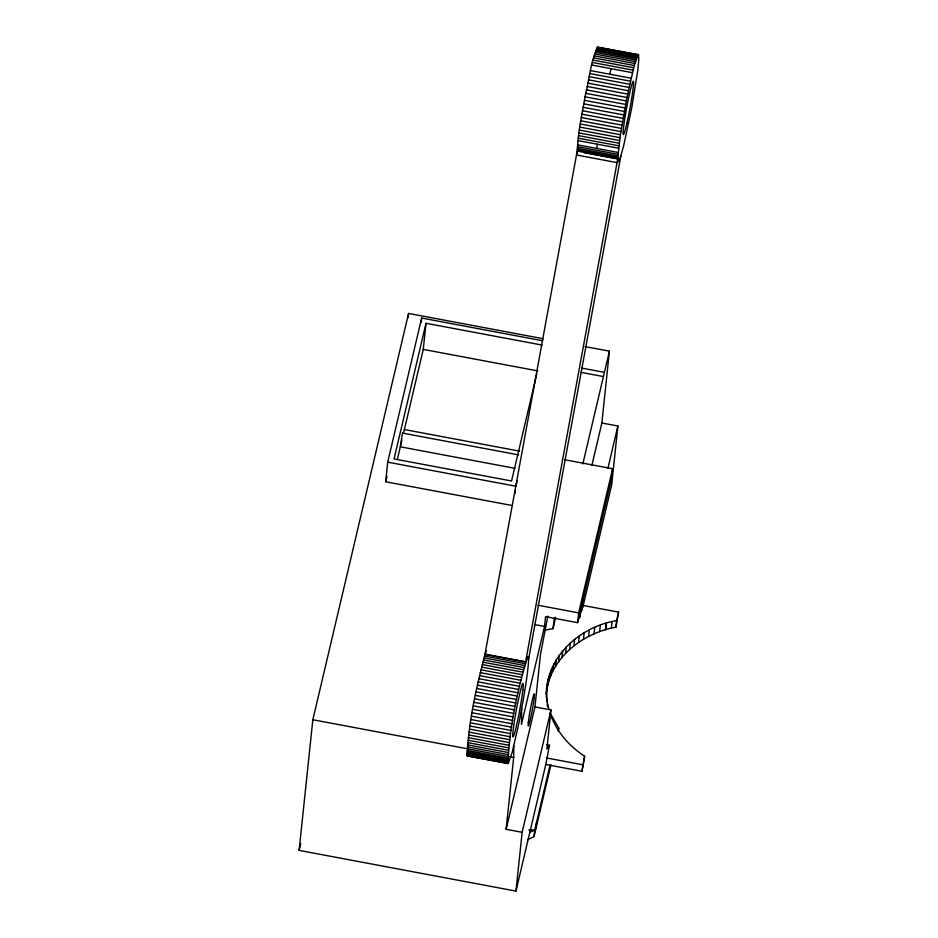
<?xml version="1.0" encoding="UTF-8"?>
<svg xmlns="http://www.w3.org/2000/svg" width="938" height="938" viewBox="0 0 938 938"><rect width="100%" height="100%" fill="white"/><g stroke="black" fill="none" stroke-linecap="round" stroke-linejoin="round"><path stroke-width="1.41" d="M543.419 338.759L408.581 313.433L312.846 719.739L299.116 850.391L515.97 891.1L522.149 832.311L506.121 829.298L513.684 757.435L513.848 745.804M521.692 708.483L521.458 724.429L544.544 626.455L545.576 616.653L577.62 622.668L611.576 478.532L612.608 468.73L564.817 459.761M508.009 763.591C509.381 727.865 516.92 690.907 527.789 656.659A54.451 3.318 -79.4 0 1 528.563 658.406L528.586 659.426A54.451 3.318 -79.4 0 1 528.375 663.776L528.246 664.901A27.225 1.665 -79.4 0 1 527.578 671.268L527.473 672.3A54.451 3.318 -79.4 0 1 522.02 706.677L521.376 710.183A54.451 3.318 -79.4 0 1 517.975 727.372L512.125 752.593L508.244 763.473L467.417 755.969C468.367 720.747 476.785 684.881 486.236 650.726M598.092 47.369C590.799 58.731 589.615 78.909 585.711 93.319C582.381 113.228 577.433 133.219 577.362 153.457M617.79 157.432L618.306 161.547L620.358 157.514L623.618 145.953L631.684 108.14L637.781 70.268L638.86 58.637L638.332 54.521L634.229 65.519L626.983 97.493L620.405 134.697L617.79 157.432L577.198 149.822M546.373 697.79C544.357 658.054 579.485 626.619 616.606 620.616L618.611 612.127L582.451 605.338L579.45 618.06L584.304 590.905M408.124 317.783L408.581 313.433M506.121 829.298L534.965 706.924L540.452 654.665L547.815 616.16M547.475 683.673L546.373 693.979C549.387 658.335 582.615 633.068 615.926 627.147L618.611 612.127M547.757 685.174L548.449 678.643M546.795 701.624L546.784 693.874M549.14 680.226L549.82 673.695M547.487 706.736L547.065 699.009M550.923 675.372L551.614 668.841M527.602 839.745L534.027 836.626L534.719 830.095L549.985 765.279M536.02 828.148L536.712 821.618M553.115 670.635L553.795 664.104M534.965 706.924L550.981 709.937L546.866 749.134L549.48 745.241L546.62 744.702M555.683 666.039L556.375 659.508M515.97 891.1L545.799 764.482L549.48 745.241M558.638 661.607L559.329 655.076M561.956 657.35L562.648 650.82M565.626 653.282L566.306 646.751M558.473 730.679L558.755 728.064L550.102 713.056M569.624 649.436L570.316 642.905M573.95 645.825L574.631 639.294M577.62 622.668L578.652 612.866L612.608 468.73M581.9 610.568L582.451 605.338M578.57 642.448L579.262 635.917M591.878 465.354L601.856 423.003L609.407 351.152L585.019 346.579M583.471 639.341L584.151 632.81M588.63 636.503L589.322 629.973M594.024 633.947L594.715 627.416M601.856 423.003L617.884 426.004L611.705 484.794L582.756 607.636M545.799 764.482L581.959 771.27L584.644 756.263C569.307 746.238 556.504 731.699 550.407 714.252M584.644 756.263L581.959 771.27M599.64 631.696L600.32 625.165M605.432 629.75L606.124 623.219M605.76 629.656L606.44 623.125M611.4 628.12L612.08 621.577M615.926 627.147L616.606 620.616M512.406 505.559L385.647 481.769L387.711 462.164L421.666 318.041L542.656 340.764M421.232 322.238L421.666 318.041M514.95 468.343L400.315 446.816L402.484 433.086L403.809 431.996L423.261 349.405L426.016 323.282L542.094 345.067M515.161 493.236L515.454 490.433M596.767 148.462L597.213 144.194M555.648 617.239L552.998 628.671L544.345 630.195M576.483 154.993L577.163 151.053L617.767 158.674L525.608 661.759L485.005 654.138L576.483 154.993L617.075 162.614M528.575 659.238L620.827 156.083M554.452 617.896L552.998 628.671M385.647 481.769L386.984 476.117M299.116 850.391L300.746 843.485M426.016 323.282L394.054 458.928L511.562 480.995L536.864 373.594M397.313 459.573L401.898 440.074M609.735 74.208L611.037 68.662M582.826 463.982L609.407 351.152M522.149 832.311L550.981 709.937M607.906 468.367L617.884 426.004M558.157 730.608L558.755 728.064M534.027 836.626L550.958 764.763M517.237 480.584L515.9 486.236L387.711 462.164M467.417 755.969L470.735 756.051M529.618 832.358L534.719 830.095L528.891 829.849M597.506 47.006L638.532 54.639M597.225 47.346L638.684 54.99M596.896 47.908L637.488 55.53M596.533 48.694L637.125 56.315M596.134 49.702L636.726 57.324M595.7 50.933L636.292 58.555M595.231 52.376L635.823 59.997M594.727 54.017L635.319 61.638M594.188 55.858L634.78 63.479M593.625 57.898L634.229 65.519M593.039 60.114L633.642 67.735M592.441 62.494L633.033 70.115M591.808 65.05L632.4 72.672M590.506 70.596L631.098 78.217M589.826 73.563L630.418 81.184M589.146 76.646L629.738 84.268M588.454 79.836L629.058 87.457M587.774 83.107L628.366 90.728M587.082 86.46L627.674 94.081M586.391 89.872L626.983 97.493M585.711 93.319L626.303 100.941M585.031 96.813L625.623 104.435M584.374 100.307L624.966 107.929M583.729 103.813L624.321 111.434M583.096 107.295L623.688 114.917M582.486 110.754L623.078 118.376M581.9 114.166L622.492 121.788M581.337 117.52L621.929 125.141M580.798 120.791L621.39 128.412M580.294 123.992L620.886 131.613M579.813 127.076L620.405 134.697M579.379 130.054L619.971 137.675M578.969 132.915L619.561 140.524M578.605 135.623L619.197 143.244M578.277 138.179L618.869 145.8M577.984 140.583L618.576 148.204M577.538 144.851L618.13 152.472M577.374 146.703L617.966 154.324M577.269 148.368L617.861 155.989M584.175 152.671L617.767 158.968M581.771 368.095L604.412 372.339M580.774 372.316L603.415 376.56M423.261 349.405L537.908 370.932M404.278 429.522L519.511 451.131M402.484 433.086L518.562 454.883M537.884 605.221L578.652 612.866M534.578 624.579L544.544 626.455M484.923 654.407L525.514 662.029M484.418 656.049L525.01 663.67M483.891 657.89L524.483 665.511M483.328 659.93L523.92 667.551M482.742 662.146L523.334 669.767M482.132 664.538L522.724 672.159M481.511 667.082L522.103 674.703M480.854 669.791L521.458 677.412M480.197 672.628L520.789 680.249M479.529 675.606L520.121 683.216M478.849 678.69L519.441 686.311M478.157 681.867L518.749 689.489M477.465 685.15L518.057 692.772M476.774 688.492L517.366 696.113M476.082 691.904L516.686 699.525M475.402 695.363L515.994 702.984M474.734 698.845L515.325 706.466M474.065 702.339L514.669 709.96M473.42 705.845L514.012 713.466M472.787 709.327L513.379 716.949M472.177 712.786L512.769 720.407M471.591 716.198L512.183 723.819M471.028 719.552L511.62 727.173M470.489 722.835L511.081 730.456M469.985 726.024L510.577 733.645M469.516 729.119L510.108 736.74M469.07 732.097L509.662 739.719M468.672 734.946L509.264 742.568M468.297 737.655L508.888 745.276M467.968 740.211L508.56 747.832M467.687 742.615L508.279 750.236M546.491 757.951L582.65 764.74M467.441 744.842L508.033 752.464M467.23 746.883L507.833 754.504M312.846 719.739L507.669 756.368M509.475 756.649L513.684 757.435M466.96 750.4L507.552 758.021M466.889 751.854L507.481 759.475M466.866 753.097L507.458 760.718M466.889 754.117L507.481 761.738M466.948 754.914L507.54 762.535M473.538 756.579L480.537 757.892M487.537 759.205L495.932 760.777M502.932 762.09L505.734 762.617M467.065 755.5L507.657 763.11M467.218 755.84L508.244 763.473M547.769 704.121L548.882 709.21M528.27 722.67L528.153 725.883A16.38 0.997 -79.4 0 0 532.667 707.85L533.359 703.793A16.38 0.997 -79.4 0 0 534.39 693.956L534.121 693.956A16.38 0.997 -79.4 0 0 529.184 716.057L528.27 722.67M522.888 689.993L522.747 691.189A27.225 1.665 -79.4 0 1 521.974 696.735L521.739 698.282A27.225 1.665 -79.4 0 1 517.999 718.719L517.659 720.361A27.225 1.665 -79.4 0 1 512.84 733.223A27.225 1.665 -79.4 0 1 519.734 693.745L520.062 692.385A27.225 1.665 -79.4 0 1 522.888 689.993M626.936 122.948A27.225 1.665 -79.4 0 0 633.431 81.336A27.225 1.665 -79.4 0 0 624.602 119.818A27.225 1.665 -79.4 0 0 626.936 122.948"/></g></svg>
